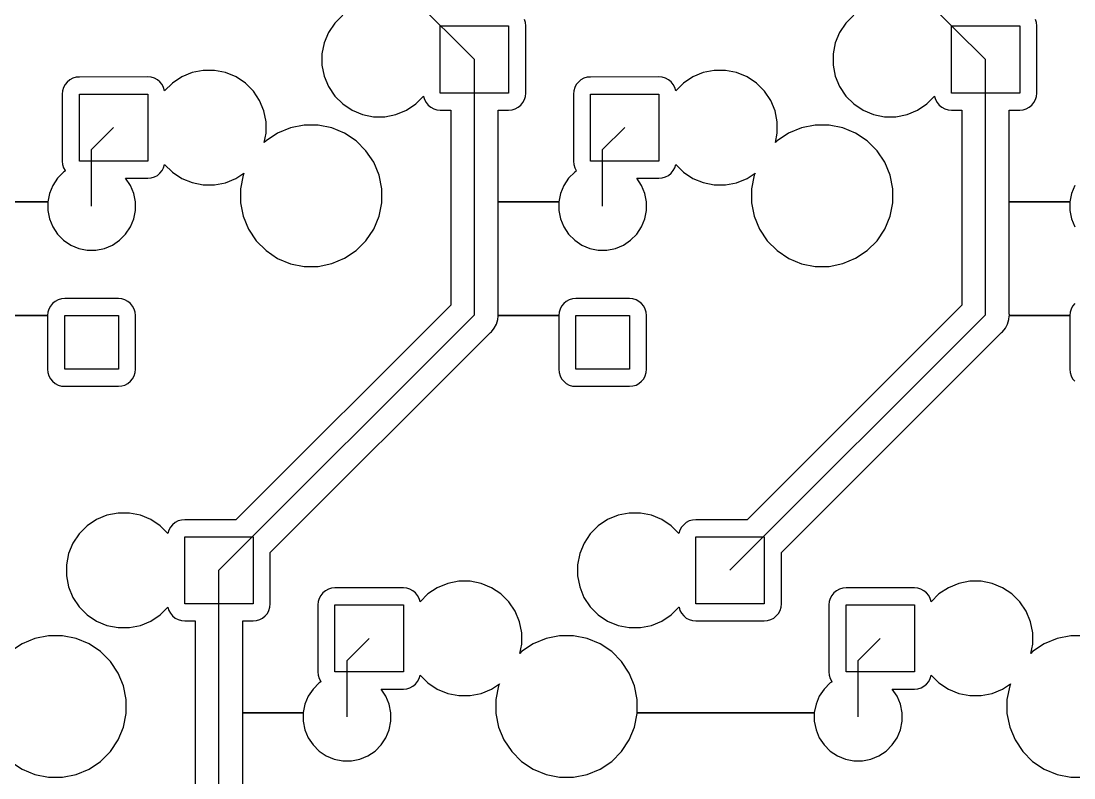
# Model space of a CAD drawing. Extents: x -29462 to 42578, y -23213 to 32194.
# Drawn here: x 14922 to 19283, y -19381 to -16245 of the extents above; entities that cross this region are included whole.
import ezdxf

# ---------------------------------------------------------------- set-up
doc = ezdxf.new("R2010")
doc.units = 0

msp = doc.modelspace()

# ---------------------------------------------------------------- linework, layer by layer
at = {"layer": 'Layer 1'}
for p, q in [((16800.1, -16404), (16270.9, -15874.8)), ((18387.6, -15874.8), (18916.766, -16403.966)), ((16254.6534, -16219.74487), (16221.6052, -16252.79307)), ((18371.2534, -16219.74487), (18338.2052, -16252.79307)), ((16221.6052, -16252.79307), (16195.6408, -16291.65507)), ((16658.6, -16542.9), (16658.6, -16265.1)), ((16658.6, -16265.1), (16941.9, -16265.1)), ((16941.9, -16265.1), (16941.9, -16542.9)), ((17011.44533, -16251.2711), (17007.40956, -16237.9784)), ((17012.8, -16265.1), (17011.44533, -16251.2711)), ((17012.79424, -16542.90576), (17012.8, -16265.1)), ((18338.2052, -16252.79307), (18312.2408, -16291.65507)), ((18775.3, -16542.9), (18775.3, -16265.1)), ((18775.3, -16265.1), (19058.6, -16265.1)), ((19058.6, -16265.1), (19058.6, -16542.9)), ((19128.14533, -16251.2711), (19124.10956, -16237.9784)), ((19129.5, -16265.1), (19128.14533, -16251.2711)), ((19129.49424, -16542.90576), (19129.5, -16265.1)), ((16195.6408, -16291.65507), (16177.7761, -16334.83507)), ((18312.2408, -16291.65507), (18294.3761, -16334.83507)), ((16177.7761, -16334.83507), (16168.66033, -16380.66797)), ((18294.3761, -16334.83507), (18285.26033, -16380.66797)), ((16168.66033, -16380.66797), (16168.6, -16427.4)), ((18285.26033, -16380.66797), (18285.3, -16427.4)), ((16168.6, -16427.4), (16177.71577, -16473.2329)), ((16800.1, -17462.3), (16800.1, -16404)), ((18285.3, -16427.4), (18294.41577, -16473.2329)), ((18916.8, -17462.3), (18916.8, -16404)), ((15137.0784, -16481.89044), (15124.8017, -16488.43799)), ((15150.3711, -16477.85467), (15137.0784, -16481.89044)), ((15164.2, -16476.5), (15150.3711, -16477.85467)), ((15447.481606, -16476.431975), (15164.2, -16476.5)), ((15461.310506, -16477.786645), (15447.481606, -16476.431975)), ((15474.631406, -16481.822415), (15461.310506, -16477.786645)), ((15486.879806, -16488.369965), (15474.631406, -16481.822415)), ((15587.9154, -16476.00867), (15549.0534, -16501.94487)), ((15631.0671, -16458.11577), (15587.9154, -16476.00867)), ((15676.9, -16449), (15631.0671, -16458.11577)), ((15723.63213, -16449.03203), (15676.9, -16449)), ((15769.46503, -16458.1478), (15723.63213, -16449.03203)), ((15812.64503, -16476.0407), (15769.46503, -16458.1478)), ((15851.47873, -16501.9769), (15812.64503, -16476.0407)), ((16177.71577, -16473.2329), (16195.58047, -16516.4129)), ((17253.6784, -16481.89044), (17241.4017, -16488.43799)), ((17266.9711, -16477.85467), (17253.6784, -16481.89044)), ((17280.8, -16476.5), (17266.9711, -16477.85467)), ((17564.181606, -16476.431975), (17280.8, -16476.5)), ((17578.010506, -16477.786645), (17564.181606, -16476.431975)), ((17591.331406, -16481.822415), (17578.010506, -16477.786645)), ((17603.579806, -16488.369965), (17591.331406, -16481.822415)), ((17704.6154, -16476.00867), (17665.7534, -16501.94487)), ((17747.7671, -16458.11577), (17704.6154, -16476.00867)), ((17793.6, -16449), (17747.7671, -16458.11577)), ((17840.33213, -16449.03203), (17793.6, -16449)), ((17886.16503, -16458.1478), (17840.33213, -16449.03203)), ((17929.34503, -16476.0407), (17886.16503, -16458.1478)), ((17968.17873, -16501.9769), (17929.34503, -16476.0407)), ((18294.41577, -16473.2329), (18312.28047, -16516.4129)), ((15098.6962, -16520.27264), (15094.66043, -16533.56534)), ((15105.24375, -16508.02424), (15098.6962, -16520.27264)), ((15114.0773, -16497.27154), (15105.24375, -16508.02424)), ((15124.8017, -16488.43799), (15114.0773, -16497.27154)), ((15497.632506, -16497.203515), (15486.879806, -16488.369965)), ((15506.437836, -16507.956215), (15497.632506, -16497.203515)), ((15512.985386, -16520.204615), (15506.437836, -16507.956215)), ((15517.021156, -16533.497315), (15512.985386, -16520.204615)), ((15549.0534, -16501.94487), (15517.0776, -16533.94887)), ((15884.52693, -16535.0251), (15851.47873, -16501.9769)), ((16195.58047, -16516.4129), (16221.54487, -16555.2749)), ((17215.2962, -16520.27264), (17211.26043, -16533.56534)), ((17221.84375, -16508.02424), (17215.2962, -16520.27264)), ((17230.6773, -16497.27154), (17221.84375, -16508.02424)), ((17241.4017, -16488.43799), (17230.6773, -16497.27154)), ((17614.332506, -16497.203515), (17603.579806, -16488.369965)), ((17623.137836, -16507.956215), (17614.332506, -16497.203515)), ((17629.685386, -16520.204615), (17623.137836, -16507.956215)), ((17633.721156, -16533.497315), (17629.685386, -16520.204615)), ((17665.7534, -16501.94487), (17633.7776, -16533.94887)), ((18001.22693, -16535.0251), (17968.17873, -16501.9769)), ((18312.28047, -16516.4129), (18338.24487, -16555.2749)), ((15093.30576, -16547.39424), (15093.3, -16825.1)), ((15094.66043, -16533.56534), (15093.30576, -16547.39424)), ((15164.2, -16825.1), (15164.2, -16547.3)), ((15164.2, -16547.3), (15447.5, -16547.3)), ((15447.5, -16547.3), (15447.5, -16825.1)), ((15517.0776, -16533.94887), (15517.021156, -16533.497315)), ((15910.49133, -16573.8871), (15884.52693, -16535.0251)), ((16221.54487, -16555.2749), (16254.59307, -16588.2949)), ((16557.0466, -16588.22693), (16589.0224, -16556.25113)), ((16589.0224, -16556.25113), (16589.078844, -16556.702685)), ((16589.078844, -16556.702685), (16593.114614, -16569.995385)), ((16593.114614, -16569.995385), (16599.662164, -16582.243785)), ((16941.9, -16542.9), (16658.6, -16542.9)), ((17000.85625, -16582.27576), (17007.4038, -16570.02736)), ((17007.4038, -16570.02736), (17011.43957, -16556.73466)), ((17011.43957, -16556.73466), (17012.79424, -16542.90576)), ((17209.90576, -16547.39424), (17209.9, -16825.1)), ((17211.26043, -16533.56534), (17209.90576, -16547.39424)), ((17280.8, -16825.1), (17280.8, -16547.3)), ((17280.8, -16547.3), (17564.1, -16547.3)), ((17564.1, -16547.3), (17564.1, -16825.1)), ((17633.7776, -16533.94887), (17633.721156, -16533.497315)), ((18027.19133, -16573.8871), (18001.22693, -16535.0251)), ((18338.24487, -16555.2749), (18371.29307, -16588.2949)), ((18673.7466, -16588.22693), (18705.7224, -16556.25113)), ((18705.7224, -16556.25113), (18705.778844, -16556.702685)), ((18705.778844, -16556.702685), (18709.814614, -16569.995385)), ((18709.814614, -16569.995385), (18716.362164, -16582.243785)), ((19058.6, -16542.9), (18775.3, -16542.9)), ((19117.55625, -16582.27576), (19124.1038, -16570.02736)), ((19124.1038, -16570.02736), (19128.13957, -16556.73466)), ((19128.13957, -16556.73466), (19129.49424, -16542.90576)), ((15928.38423, -16617.0671), (15910.49133, -16573.8871)), ((16254.59307, -16588.2949), (16293.45507, -16614.2593)), ((16518.2129, -16614.19133), (16557.0466, -16588.22693)), ((16599.662164, -16582.243785), (16608.467494, -16592.996485)), ((16608.467494, -16592.996485), (16619.220194, -16601.801815)), ((16619.220194, -16601.801815), (16631.468594, -16608.377585)), ((16631.468594, -16608.377585), (16644.789494, -16612.413355)), ((16644.789494, -16612.413355), (16658.618394, -16613.768025)), ((16658.618394, -16613.768025), (16701.9, -16613.8)), ((16701.9, -16613.8), (16701.9, -17421.6)), ((16898.6, -16993.9), (16898.6, -16613.8)), ((16898.6, -16613.8), (16941.9, -16613.8)), ((16941.9, -16613.8), (16955.7289, -16612.44533)), ((16955.7289, -16612.44533), (16969.0216, -16608.40956)), ((16969.0216, -16608.40956), (16981.2983, -16601.83379)), ((16981.2983, -16601.83379), (16992.0227, -16593.02846)), ((16992.0227, -16593.02846), (17000.85625, -16582.27576)), ((18045.08423, -16617.0671), (18027.19133, -16573.8871)), ((18371.29307, -16588.2949), (18410.15507, -16614.2593)), ((18634.9129, -16614.19133), (18673.7466, -16588.22693)), ((18716.362164, -16582.243785), (18725.167494, -16592.996485)), ((18725.167494, -16592.996485), (18735.920194, -16601.801815)), ((18735.920194, -16601.801815), (18748.168594, -16608.377585)), ((18748.168594, -16608.377585), (18761.489494, -16612.413355)), ((18761.489494, -16612.413355), (18775.318394, -16613.768025)), ((18775.318394, -16613.768025), (18818.6, -16613.8)), ((18818.6, -16613.8), (18818.6, -17421.6)), ((19015.3, -16993.9), (19015.3, -16613.8)), ((19015.3, -16613.8), (19058.6, -16613.8)), ((19058.6, -16613.8), (19072.4289, -16612.44533)), ((19072.4289, -16612.44533), (19085.7216, -16608.40956)), ((19085.7216, -16608.40956), (19097.9983, -16601.83379)), ((19097.9983, -16601.83379), (19108.7227, -16593.02846)), ((19108.7227, -16593.02846), (19117.55625, -16582.27576)), ((15937.5, -16662.9), (15928.38423, -16617.0671)), ((16293.45507, -16614.2593), (16336.60677, -16632.1522)), ((16336.60677, -16632.1522), (16382.43967, -16641.26797)), ((16382.43967, -16641.26797), (16429.2, -16641.2)), ((16429.2, -16641.2), (16475.0329, -16632.08423)), ((16475.0329, -16632.08423), (16518.2129, -16614.19133)), ((18054.2, -16662.9), (18045.08423, -16617.0671)), ((18410.15507, -16614.2593), (18453.30677, -16632.1522)), ((18453.30677, -16632.1522), (18499.13967, -16641.26797)), ((18499.13967, -16641.26797), (18545.9, -16641.2)), ((18545.9, -16641.2), (18591.7329, -16632.08423)), ((18591.7329, -16632.08423), (18634.9129, -16614.19133)), ((15214.3, -16777.4), (15305.7399, -16686.2423)), ((15937.54592, -16709.62314), (15937.5, -16662.9)), ((16038.2427, -16686.9607), (15984.9592, -16709.0305)), ((16094.8, -16675.7), (16038.2427, -16686.9607)), ((16152.4659, -16675.6377), (16094.8, -16675.7)), ((16209.0232, -16686.8984), (16152.4659, -16675.6377)), ((16262.3067, -16708.9682), (16209.0232, -16686.8984)), ((17331, -16777.4), (17422.4399, -16686.2423)), ((18054.14592, -16709.62314), (18054.2, -16662.9)), ((18154.8427, -16686.9607), (18101.5592, -16709.0305)), ((18211.4, -16675.7), (18154.8427, -16686.9607)), ((18269.0659, -16675.6377), (18211.4, -16675.7)), ((18325.6232, -16686.8984), (18269.0659, -16675.6377)), ((18378.9067, -16708.9682), (18325.6232, -16686.8984)), ((15929.86948, -16748.23114), (15937.54592, -16709.62314)), ((15937.0097, -16741.0627), (15929.86948, -16748.23114)), ((15984.9592, -16709.0305), (15937.0097, -16741.0627)), ((16310.2562, -16741.0004), (16262.3067, -16708.9682)), ((16351.0373, -16781.7815), (16310.2562, -16741.0004)), ((18046.46948, -16748.23114), (18054.14592, -16709.62314)), ((18053.6097, -16741.0627), (18046.46948, -16748.23114)), ((18101.5592, -16709.0305), (18053.6097, -16741.0627)), ((18426.8562, -16741.0004), (18378.9067, -16708.9682)), ((18467.6373, -16781.7815), (18426.8562, -16741.0004)), ((15214.3, -17011.6), (15214.3, -16777.4)), ((16383.0695, -16829.7592), (16351.0373, -16781.7815)), ((17331, -17011.6), (17331, -16777.4)), ((18499.6695, -16829.7592), (18467.6373, -16781.7815)), ((15093.3, -16825.1), (15094.65467, -16838.9289)), ((15447.5, -16825.1), (15164.2, -16825.1)), ((16405.1393, -16883.0145), (16383.0695, -16829.7592)), ((17209.9, -16825.1), (17211.25467, -16838.9289)), ((17564.1, -16825.1), (17280.8, -16825.1)), ((18521.7393, -16883.0145), (18499.6695, -16829.7592)), ((15098.718665, -16870.65066), (15073.431565, -16895.96596)), ((15094.65467, -16838.9289), (15098.69044, -16852.2216)), ((15098.69044, -16852.2216), (15105.23799, -16864.47)), ((15106.197545, -16865.65533), (15098.718665, -16870.65066)), ((15105.23799, -16864.47), (15106.197545, -16865.65533)), ((15486.8982, -16884.03379), (15497.6509, -16875.22846)), ((15497.6509, -16875.22846), (15506.45623, -16864.47576)), ((15506.45623, -16864.47576), (15513.00378, -16852.22736)), ((15513.00378, -16852.22736), (15517.03955, -16838.93466)), ((15517.03955, -16838.93466), (15517.095994, -16838.483105)), ((15517.095994, -16838.483105), (15549.071794, -16870.458905)), ((15549.071794, -16870.458905), (15587.933794, -16896.423305)), ((15812.6129, -16896.49133), (15845.6329, -16874.42153)), ((15845.6329, -16874.42153), (15842.04868, -16883.08575)), ((17215.318665, -16870.65066), (17190.031565, -16895.96596)), ((17211.25467, -16838.9289), (17215.29044, -16852.2216)), ((17215.29044, -16852.2216), (17221.83799, -16864.47)), ((17222.797545, -16865.65533), (17215.318665, -16870.65066)), ((17221.83799, -16864.47), (17222.797545, -16865.65533)), ((17603.4982, -16884.03379), (17614.2509, -16875.22846)), ((17614.2509, -16875.22846), (17623.05623, -16864.47576)), ((17623.05623, -16864.47576), (17629.60378, -16852.22736)), ((17629.60378, -16852.22736), (17633.63955, -16838.93466)), ((17633.63955, -16838.93466), (17633.695994, -16838.483105)), ((17633.695994, -16838.483105), (17665.671794, -16870.458905)), ((17665.671794, -16870.458905), (17704.533794, -16896.423305)), ((17929.3129, -16896.49133), (17962.3329, -16874.42153)), ((17962.3329, -16874.42153), (17958.74868, -16883.08575)), ((15073.431565, -16895.96596), (15053.534865, -16925.71216)), ((15355.57292, -16896.0254), (15447.5, -16896)), ((15375.44132, -16925.7434), (15355.57292, -16896.0254)), ((15447.5, -16896), (15461.3289, -16894.64533)), ((15461.3289, -16894.64533), (15474.6498, -16890.60956)), ((15474.6498, -16890.60956), (15486.8982, -16884.03379)), ((15587.933794, -16896.423305), (15631.085494, -16914.316205)), ((15631.085494, -16914.316205), (15676.918394, -16923.431975)), ((15723.6, -16923.5), (15769.4329, -16914.38423)), ((15769.4329, -16914.38423), (15812.6129, -16896.49133)), ((15842.04868, -16883.08575), (15830.78798, -16939.67125)), ((16416.4, -16939.6), (16405.1393, -16883.0145)), ((17190.031565, -16895.96596), (17170.134865, -16925.71216)), ((17472.27292, -16896.0254), (17564.1, -16896)), ((17492.14132, -16925.7434), (17472.27292, -16896.0254)), ((17564.1, -16896), (17577.9289, -16894.64533)), ((17577.9289, -16894.64533), (17591.2498, -16890.60956)), ((17591.2498, -16890.60956), (17603.4982, -16884.03379)), ((17704.533794, -16896.423305), (17747.685494, -16914.316205)), ((17747.685494, -16914.316205), (17793.518394, -16923.431975)), ((17840.3, -16923.5), (17886.1329, -16914.38423)), ((17886.1329, -16914.38423), (17929.3129, -16896.49133)), ((17958.74868, -16883.08575), (17947.48798, -16939.67125)), ((18533, -16939.6), (18521.7393, -16883.0145)), ((15039.847065, -16958.76036), (15032.847955, -16993.86876)), ((15053.534865, -16925.71216), (15039.847065, -16958.76036)), ((15389.12912, -16958.7916), (15375.44132, -16925.7434)), ((15396.1, -16993.9), (15389.12912, -16958.7916)), ((15676.918394, -16923.431975), (15723.6, -16923.5)), ((15830.78798, -16939.67125), (15830.8, -16997.3)), ((16416.3341, -16997.266), (16416.4, -16939.6)), ((17156.447065, -16958.76036), (17149.447955, -16993.86876)), ((17170.134865, -16925.71216), (17156.447065, -16958.76036)), ((17505.82912, -16958.7916), (17492.14132, -16925.7434)), ((17512.8, -16993.9), (17505.82912, -16958.7916)), ((17793.518394, -16923.431975), (17840.3, -16923.5)), ((17947.48798, -16939.67125), (17947.5, -16997.3)), ((18533.0341, -16997.266), (18533, -16939.6)), ((19273.147065, -16958.76036), (19266.147955, -16993.86876)), ((19286.834865, -16925.71216), (19273.147065, -16958.76036)), ((15032.847955, -16993.86876), (14781.9, -16993.9)), ((14781.9, -16993.9), (15032.8, -16993.9)), ((15032.8, -16993.9), (15032.8, -17029.7)), ((15396.17348, -17029.72662), (15396.1, -16993.9)), ((15830.8, -16997.3), (15842.0607, -17053.8573)), ((16405.0734, -17053.8233), (16416.3341, -16997.266)), ((17149.447955, -16993.86876), (16898.6, -16993.9)), ((16898.602445, -17457.48), (16898.6, -16993.9)), ((16898.6, -16993.9), (17149.5, -16993.9)), ((17149.5, -16993.9), (17149.5, -17029.7)), ((17512.77348, -17029.72662), (17512.8, -16993.9)), ((17947.5, -16997.3), (17958.7607, -17053.8573)), ((18521.7734, -17053.8233), (18533.0341, -16997.266)), ((19266.147955, -16993.86876), (19015.3, -16993.9)), ((19015.302445, -17457.48), (19015.3, -16993.9)), ((19015.3, -16993.9), (19266.1, -16993.9)), ((19266.1, -16993.9), (19266.1, -17029.7)), ((15032.8, -17029.7), (15039.79911, -17064.8084)), ((15389.2026, -17064.83502), (15396.17348, -17029.72662)), ((17149.5, -17029.7), (17156.49911, -17064.8084)), ((17505.8026, -17064.83502), (17512.77348, -17029.72662)), ((19266.1, -17029.7), (19273.09911, -17064.8084)), ((15039.79911, -17064.8084), (15053.48691, -17097.8566)), ((15375.5148, -17097.88322), (15389.2026, -17064.83502)), ((15842.0607, -17053.8573), (15864.1305, -17107.1408)), ((16383.0036, -17107.1068), (16405.0734, -17053.8233)), ((17156.49911, -17064.8084), (17170.18691, -17097.8566)), ((17492.1148, -17097.88322), (17505.8026, -17064.83502)), ((17958.7607, -17053.8573), (17980.8305, -17107.1408)), ((18499.7036, -17107.1068), (18521.7734, -17053.8233)), ((19273.09911, -17064.8084), (19286.78691, -17097.8566)), ((15053.48691, -17097.8566), (15073.38361, -17127.6028)), ((15073.38361, -17127.6028), (15098.67071, -17152.9181)), ((15330.331, -17152.94472), (15355.6181, -17127.62942)), ((15355.6181, -17127.62942), (15375.5148, -17097.88322)), ((15864.1305, -17107.1408), (15896.1627, -17155.1185)), ((16350.9714, -17155.0845), (16383.0036, -17107.1068)), ((17170.18691, -17097.8566), (17190.08361, -17127.6028)), ((17190.08361, -17127.6028), (17215.37071, -17152.9181)), ((17446.931, -17152.94472), (17472.2181, -17127.62942)), ((17472.2181, -17127.62942), (17492.1148, -17097.88322)), ((17980.8305, -17107.1408), (18012.8627, -17155.1185)), ((18467.6714, -17155.0845), (18499.7036, -17107.1068)), ((15098.67071, -17152.9181), (15128.41691, -17172.7865)), ((15128.41691, -17172.7865), (15161.49331, -17186.5025)), ((15267.5084, -17186.52912), (15300.5848, -17172.81312)), ((15300.5848, -17172.81312), (15330.331, -17152.94472)), ((15896.1627, -17155.1185), (15936.9438, -17195.8714)), ((16310.1903, -17195.8374), (16350.9714, -17155.0845)), ((17215.37071, -17152.9181), (17245.11691, -17172.7865)), ((17245.11691, -17172.7865), (17278.19331, -17186.5025)), ((17384.1084, -17186.52912), (17417.1848, -17172.81312)), ((17417.1848, -17172.81312), (17446.931, -17152.94472)), ((18012.8627, -17155.1185), (18053.6438, -17195.8714)), ((18426.8903, -17195.8374), (18467.6714, -17155.0845)), ((15161.49331, -17186.5025), (15196.57351, -17193.47338)), ((15196.57351, -17193.47338), (15232.4, -17193.5)), ((15232.4, -17193.5), (15267.5084, -17186.52912)), ((15936.9438, -17195.8714), (15984.8933, -17227.9318)), ((16262.2408, -17227.8978), (16310.1903, -17195.8374)), ((17278.19331, -17186.5025), (17313.27351, -17193.47338)), ((17313.27351, -17193.47338), (17349, -17193.5)), ((17349, -17193.5), (17384.1084, -17186.52912)), ((18053.6438, -17195.8714), (18101.5933, -17227.9318)), ((18378.9408, -17227.8978), (18426.8903, -17195.8374)), ((15984.8933, -17227.9318), (16038.1768, -17250.0016)), ((16038.1768, -17250.0016), (16094.7341, -17261.234)), ((16094.7341, -17261.234), (16152.4, -17261.2)), ((16152.4, -17261.2), (16208.9573, -17249.9676)), ((16208.9573, -17249.9676), (16262.2408, -17227.8978)), ((18101.5933, -17227.9318), (18154.8768, -17250.0016)), ((18154.8768, -17250.0016), (18211.4341, -17261.234)), ((18211.4341, -17261.234), (18269.1, -17261.2)), ((18269.1, -17261.2), (18325.6573, -17249.9676)), ((18325.6573, -17249.9676), (18378.9408, -17227.8978)), ((15089.5711, -17395.55467), (15076.2784, -17399.59044)), ((15103.4, -17394.2), (15089.5711, -17395.55467)), ((15325.57756, -17394.20576), (15103.4, -17394.2)), ((15339.43466, -17395.56043), (15325.57756, -17394.20576)), ((15352.72736, -17399.5962), (15339.43466, -17395.56043)), ((17206.1711, -17395.55467), (17192.8784, -17399.59044)), ((17220, -17394.2), (17206.1711, -17395.55467)), ((17442.27756, -17394.20576), (17220, -17394.2)), ((17456.13466, -17395.56043), (17442.27756, -17394.20576)), ((17469.42736, -17399.5962), (17456.13466, -17395.56043)), ((15037.92442, -17437.97264), (15033.88865, -17451.26534)), ((15044.47197, -17425.69594), (15037.92442, -17437.97264)), ((15053.2773, -17414.97154), (15044.47197, -17425.69594)), ((15064.03, -17406.13799), (15053.2773, -17414.97154)), ((15076.2784, -17399.59044), (15064.03, -17406.13799)), ((15364.97576, -17406.14375), (15352.72736, -17399.5962)), ((15375.72846, -17414.9773), (15364.97576, -17406.14375)), ((15384.53379, -17425.7017), (15375.72846, -17414.9773)), ((15391.08134, -17437.9784), (15384.53379, -17425.7017)), ((15395.11711, -17451.2711), (15391.08134, -17437.9784)), ((16701.9, -17421.6), (15812.618, -18310.882)), ((17154.52442, -17437.97264), (17150.48865, -17451.26534)), ((17161.07197, -17425.69594), (17154.52442, -17437.97264)), ((17169.8773, -17414.97154), (17161.07197, -17425.69594)), ((17180.63, -17406.13799), (17169.8773, -17414.97154)), ((17192.8784, -17399.59044), (17180.63, -17406.13799)), ((17481.67576, -17406.14375), (17469.42736, -17399.5962)), ((17492.42846, -17414.9773), (17481.67576, -17406.14375)), ((17501.23379, -17425.7017), (17492.42846, -17414.9773)), ((17507.78134, -17437.9784), (17501.23379, -17425.7017)), ((17511.81711, -17451.2711), (17507.78134, -17437.9784)), ((18818.6, -17421.6), (17929.318, -18310.882)), ((19271.22442, -17437.97264), (19267.18865, -17451.26534)), ((19277.77197, -17425.69594), (19271.22442, -17437.97264)), ((19286.5773, -17414.97154), (19277.77197, -17425.69594)), ((14782.097555, -17465.13978), (15032.5, -17465.1)), ((15032.50576, -17465.09424), (14782.1, -17465.1)), ((15032.5, -17465.1), (15032.5, -17687.4)), ((15033.88865, -17451.26534), (15032.50576, -17465.09424)), ((15103.4, -17687.4), (15103.4, -17465.1)), ((15103.4, -17465.1), (15325.6, -17465.1)), ((15325.6, -17465.1), (15325.6, -17687.4)), ((15396.5, -17465.1), (15395.11711, -17451.2711)), ((15396.52244, -17687.30576), (15396.5, -17465.1)), ((15741.8, -18520.7), (16800.13, -17462.37)), ((16891.56222, -17500.17528), (16897.17844, -17481.66148)), ((16897.17844, -17481.66148), (16898.61777, -17467.21168)), ((16898.6, -17467.2), (16898.797555, -17465.13978)), ((16898.61777, -17467.21168), (16898.6, -17467.2)), ((16899.082222, -17462.306), (16898.602445, -17457.48)), ((16898.797555, -17465.13978), (17149.1, -17465.1)), ((16898.8, -17465.1), (16899.082222, -17462.306)), ((17149.10576, -17465.09424), (16898.8, -17465.1)), ((17149.1, -17465.1), (17149.1, -17687.4)), ((17150.48865, -17451.26534), (17149.10576, -17465.09424)), ((17220, -17687.4), (17220, -17465.1)), ((17220, -17465.1), (17442.3, -17465.1)), ((17442.3, -17465.1), (17442.3, -17687.4)), ((17513.2, -17465.1), (17511.81711, -17451.2711)), ((17513.22244, -17687.30576), (17513.2, -17465.1)), ((17858.4, -18520.7), (18916.73, -17462.37)), ((19008.26224, -17500.17528), (19013.87846, -17481.66148)), ((19013.87846, -17481.66148), (19015.31779, -17467.21168)), ((19015.3, -17467.2), (19015.497555, -17465.13978)), ((19015.31779, -17467.21168), (19015.3, -17467.2)), ((19015.782222, -17462.306), (19015.302445, -17457.48)), ((19015.497555, -17465.13978), (19265.8, -17465.1)), ((19015.5, -17465.1), (19015.782222, -17462.306)), ((19265.80576, -17465.09424), (19015.5, -17465.1)), ((19265.8, -17465.1), (19265.8, -17687.4)), ((19267.18865, -17451.26534), (19265.80576, -17465.09424)), ((16870.14155, -17532.23578), (16882.44645, -17517.27798)), ((16882.44645, -17517.27798), (16891.56222, -17500.17528)), ((18986.84155, -17532.23578), (18999.11825, -17517.27798)), ((18999.11825, -17517.27798), (19008.26224, -17500.17528)), ((15954.5, -18447.2), (16866.388, -17535.312)), ((16866.388, -17535.312), (16870.14155, -17532.23578)), ((18071.2, -18447.2), (18983.088, -17535.312)), ((18983.088, -17535.312), (18986.84155, -17532.23578)), ((15032.5, -17687.4), (15033.88289, -17701.2289)), ((15033.88289, -17701.2289), (15037.91866, -17714.5216)), ((15325.6, -17687.4), (15103.4, -17687.4)), ((15391.10378, -17714.42736), (15395.13955, -17701.13466)), ((15395.13955, -17701.13466), (15396.52244, -17687.30576)), ((17149.1, -17687.4), (17150.48289, -17701.2289)), ((17150.48289, -17701.2289), (17154.51866, -17714.5216)), ((17442.3, -17687.4), (17220, -17687.4)), ((17507.80378, -17714.42736), (17511.83955, -17701.13466)), ((17511.83955, -17701.13466), (17513.22244, -17687.30576)), ((19265.8, -17687.4), (19267.18289, -17701.2289)), ((19267.18289, -17701.2289), (19271.21866, -17714.5216)), ((15037.91866, -17714.5216), (15044.46621, -17726.7983)), ((15044.46621, -17726.7983), (15053.27154, -17737.5227)), ((15053.27154, -17737.5227), (15064.02424, -17746.35625)), ((15064.02424, -17746.35625), (15076.27264, -17752.9038)), ((15352.7498, -17752.80956), (15364.9982, -17746.26201)), ((15364.9982, -17746.26201), (15375.7509, -17737.42846)), ((15375.7509, -17737.42846), (15384.55623, -17726.70406)), ((15384.55623, -17726.70406), (15391.10378, -17714.42736)), ((17154.51866, -17714.5216), (17161.06621, -17726.7983)), ((17161.06621, -17726.7983), (17169.87154, -17737.5227)), ((17169.87154, -17737.5227), (17180.62424, -17746.35625)), ((17180.62424, -17746.35625), (17192.87264, -17752.9038)), ((17469.4498, -17752.80956), (17481.6982, -17746.26201)), ((17481.6982, -17746.26201), (17492.4509, -17737.42846)), ((17492.4509, -17737.42846), (17501.25623, -17726.70406)), ((17501.25623, -17726.70406), (17507.80378, -17714.42736)), ((19271.21866, -17714.5216), (19277.76621, -17726.7983)), ((19277.76621, -17726.7983), (19286.57154, -17737.5227)), ((15076.27264, -17752.9038), (15089.56534, -17756.93957)), ((15089.56534, -17756.93957), (15103.39424, -17758.29424)), ((15103.39424, -17758.29424), (15325.6, -17758.2)), ((15325.6, -17758.2), (15339.4571, -17756.84533)), ((15339.4571, -17756.84533), (15352.7498, -17752.80956)), ((17192.87264, -17752.9038), (17206.16534, -17756.93957)), ((17206.16534, -17756.93957), (17219.99424, -17758.29424)), ((17219.99424, -17758.29424), (17442.3, -17758.2)), ((17442.3, -17758.2), (17456.1571, -17756.84533)), ((17456.1571, -17756.84533), (17469.4498, -17752.80956)), ((15235.1154, -18310.50867), (15196.2534, -18336.44487)), ((15278.2671, -18292.61577), (15235.1154, -18310.50867)), ((15324.1, -18283.5), (15278.2671, -18292.61577)), ((15370.881606, -18283.468025), (15324.1, -18283.5)), ((15416.714506, -18292.583795), (15370.881606, -18283.468025)), ((15459.894506, -18310.476695), (15416.714506, -18292.583795)), ((15498.728206, -18336.412895), (15459.894506, -18310.476695)), ((15586.4711, -18312.25467), (15573.1502, -18316.29044)), ((15600.3, -18310.9), (15586.4711, -18312.25467)), ((15812.618, -18310.882), (15600.3, -18310.9)), ((17351.8154, -18310.50867), (17312.9534, -18336.44487)), ((17394.9671, -18292.61577), (17351.8154, -18310.50867)), ((17440.8, -18283.5), (17394.9671, -18292.61577)), ((17487.481606, -18283.468025), (17440.8, -18283.5)), ((17533.314506, -18292.583795), (17487.481606, -18283.468025)), ((17576.494506, -18310.476695), (17533.314506, -18292.583795)), ((17615.328206, -18336.412895), (17576.494506, -18310.476695)), ((17703.0711, -18312.25467), (17689.7502, -18316.29044)), ((17716.9, -18310.9), (17703.0711, -18312.25467)), ((17929.318, -18310.882), (17716.9, -18310.9)), ((15196.2534, -18336.44487), (15163.2052, -18369.49307)), ((15530.704006, -18368.416895), (15498.728206, -18336.412895)), ((15534.79622, -18354.67264), (15530.76045, -18367.96534)), ((15541.34377, -18342.42424), (15534.79622, -18354.67264)), ((15550.1491, -18331.67154), (15541.34377, -18342.42424)), ((15560.9018, -18322.83799), (15550.1491, -18331.67154)), ((15573.1502, -18316.29044), (15560.9018, -18322.83799)), ((17312.9534, -18336.44487), (17279.9052, -18369.49307)), ((17647.304006, -18368.416895), (17615.328206, -18336.412895)), ((17651.39622, -18354.67264), (17647.36045, -18367.96534)), ((17657.94377, -18342.42424), (17651.39622, -18354.67264)), ((17666.7491, -18331.67154), (17657.94377, -18342.42424)), ((17677.5018, -18322.83799), (17666.7491, -18331.67154)), ((17689.7502, -18316.29044), (17677.5018, -18322.83799)), ((15163.2052, -18369.49307), (15137.2408, -18408.35507)), ((15530.76045, -18367.96534), (15530.704006, -18368.416895)), ((15600.3, -18659.6), (15600.3, -18381.8)), ((15600.3, -18381.8), (15883.6, -18381.8)), ((15883.6, -18381.8), (15883.6, -18659.6)), ((17279.9052, -18369.49307), (17253.9408, -18408.35507)), ((17647.36045, -18367.96534), (17647.304006, -18368.416895)), ((17716.9, -18659.6), (17716.9, -18381.8)), ((17716.9, -18381.8), (18000.3, -18381.8)), ((18000.3, -18381.8), (18000.3, -18659.6)), ((15137.2408, -18408.35507), (15119.3761, -18451.53507)), ((17253.9408, -18408.35507), (17236.0761, -18451.53507)), ((15119.3761, -18451.53507), (15110.26033, -18497.36797)), ((15954.49424, -18659.60576), (15954.5, -18447.2)), ((17236.0761, -18451.53507), (17226.96033, -18497.36797)), ((18071.19424, -18659.60576), (18071.2, -18447.2)), ((15110.26033, -18497.36797), (15110.3, -18544)), ((15741.8, -19843.4), (15741.8, -18520.7)), ((17226.96033, -18497.36797), (17226.9, -18544)), ((15110.3, -18544), (15119.41577, -18589.8329)), ((16689.3671, -18574.81577), (16646.2154, -18592.70867)), ((16735.2, -18565.7), (16689.3671, -18574.81577)), ((16781.93213, -18565.73203), (16735.2, -18565.7)), ((16827.76503, -18574.8478), (16781.93213, -18565.73203)), ((16870.94503, -18592.7407), (16827.76503, -18574.8478)), ((17226.9, -18544), (17236.01577, -18589.8329)), ((18806.0671, -18574.81577), (18762.9154, -18592.70867)), ((18851.9, -18565.7), (18806.0671, -18574.81577)), ((18898.63213, -18565.73203), (18851.9, -18565.7)), ((18944.46503, -18574.8478), (18898.63213, -18565.73203)), ((18987.64503, -18592.7407), (18944.46503, -18574.8478)), ((15119.41577, -18589.8329), (15137.28047, -18633.0129)), ((16172.3773, -18613.87154), (16163.54375, -18624.62424)), ((16183.1017, -18605.03799), (16172.3773, -18613.87154)), ((16195.3784, -18598.49044), (16183.1017, -18605.03799)), ((16208.6711, -18594.45467), (16195.3784, -18598.49044)), ((16222.5, -18593.1), (16208.6711, -18594.45467)), ((16505.781606, -18593.131975), (16222.5, -18593.1)), ((16519.610506, -18594.486645), (16505.781606, -18593.131975)), ((16532.931406, -18598.522415), (16519.610506, -18594.486645)), ((16545.179806, -18605.069965), (16532.931406, -18598.522415)), ((16555.932506, -18613.903515), (16545.179806, -18605.069965)), ((16564.737836, -18624.656215), (16555.932506, -18613.903515)), ((16607.3534, -18618.64487), (16575.3776, -18650.64887)), ((16646.2154, -18592.70867), (16607.3534, -18618.64487)), ((16909.77873, -18618.6769), (16870.94503, -18592.7407)), ((16942.82693, -18651.7251), (16909.77873, -18618.6769)), ((17236.01577, -18589.8329), (17253.88047, -18633.0129)), ((18289.0773, -18613.87154), (18280.24375, -18624.62424)), ((18299.8017, -18605.03799), (18289.0773, -18613.87154)), ((18312.0784, -18598.49044), (18299.8017, -18605.03799)), ((18325.3711, -18594.45467), (18312.0784, -18598.49044)), ((18339.2, -18593.1), (18325.3711, -18594.45467)), ((18622.481606, -18593.131975), (18339.2, -18593.1)), ((18636.310506, -18594.486645), (18622.481606, -18593.131975)), ((18649.631406, -18598.522415), (18636.310506, -18594.486645)), ((18661.879806, -18605.069965), (18649.631406, -18598.522415)), ((18672.632506, -18613.903515), (18661.879806, -18605.069965)), ((18681.437836, -18624.656215), (18672.632506, -18613.903515)), ((18724.0534, -18618.64487), (18692.0776, -18650.64887)), ((18762.9154, -18592.70867), (18724.0534, -18618.64487)), ((19026.47873, -18618.6769), (18987.64503, -18592.7407)), ((19059.52693, -18651.7251), (19026.47873, -18618.6769)), ((15137.28047, -18633.0129), (15163.24487, -18671.8749)), ((15883.6, -18659.6), (15600.3, -18659.6)), ((15953.13957, -18673.43466), (15954.49424, -18659.60576)), ((16152.96043, -18650.16534), (16151.60576, -18663.99424)), ((16156.9962, -18636.87264), (16152.96043, -18650.16534)), ((16163.54375, -18624.62424), (16156.9962, -18636.87264)), ((16571.285386, -18636.904615), (16564.737836, -18624.656215)), ((16575.321156, -18650.197315), (16571.285386, -18636.904615)), ((16575.3776, -18650.64887), (16575.321156, -18650.197315)), ((16968.79133, -18690.5871), (16942.82693, -18651.7251)), ((17253.88047, -18633.0129), (17279.84487, -18671.8749)), ((18000.3, -18659.6), (17716.9, -18659.6)), ((18069.83957, -18673.43466), (18071.19424, -18659.60576)), ((18269.66043, -18650.16534), (18268.30576, -18663.99424)), ((18273.6962, -18636.87264), (18269.66043, -18650.16534)), ((18280.24375, -18624.62424), (18273.6962, -18636.87264)), ((18687.985386, -18636.904615), (18681.437836, -18624.656215)), ((18692.021156, -18650.197315), (18687.985386, -18636.904615)), ((18692.0776, -18650.64887), (18692.021156, -18650.197315)), ((19085.49133, -18690.5871), (19059.52693, -18651.7251)), ((15163.24487, -18671.8749), (15196.29307, -18704.8949)), ((15196.29307, -18704.8949), (15235.15507, -18730.8593)), ((15459.9129, -18730.89133), (15498.7466, -18704.92693)), ((15498.7466, -18704.92693), (15530.7224, -18672.95113)), ((15530.7224, -18672.95113), (15530.778844, -18673.402685)), ((15530.778844, -18673.402685), (15534.814614, -18686.695385)), ((15534.814614, -18686.695385), (15541.362164, -18698.943785)), ((15541.362164, -18698.943785), (15550.167494, -18709.696485)), ((15933.7227, -18709.72846), (15942.55625, -18698.97576)), ((15942.55625, -18698.97576), (15949.1038, -18686.72736)), ((15949.1038, -18686.72736), (15953.13957, -18673.43466)), ((16151.60576, -18663.99424), (16151.6, -18941.8)), ((16222.5, -18941.8), (16222.5, -18664)), ((16222.5, -18664), (16505.8, -18664)), ((16505.8, -18664), (16505.8, -18941.8)), ((16986.68423, -18733.7671), (16968.79133, -18690.5871)), ((17279.84487, -18671.8749), (17312.89307, -18704.8949)), ((17312.89307, -18704.8949), (17351.75507, -18730.8593)), ((17576.5129, -18730.89133), (17615.3466, -18704.92693)), ((17615.3466, -18704.92693), (17647.3224, -18672.95113)), ((17647.3224, -18672.95113), (17647.378844, -18673.402685)), ((17647.378844, -18673.402685), (17651.414614, -18686.695385)), ((17651.414614, -18686.695385), (17657.962164, -18698.943785)), ((17657.962164, -18698.943785), (17666.767494, -18709.696485)), ((18050.4227, -18709.72846), (18059.25625, -18698.97576)), ((18059.25625, -18698.97576), (18065.8038, -18686.72736)), ((18065.8038, -18686.72736), (18069.83957, -18673.43466)), ((18268.30576, -18663.99424), (18268.3, -18941.8)), ((18339.2, -18941.8), (18339.2, -18664)), ((18339.2, -18664), (18622.5, -18664)), ((18622.5, -18664), (18622.5, -18941.8)), ((19103.38423, -18733.7671), (19085.49133, -18690.5871)), ((15235.15507, -18730.8593), (15278.30677, -18748.7522)), ((15278.30677, -18748.7522), (15324.13967, -18757.86797)), ((15370.9, -18757.9), (15416.7329, -18748.78423)), ((15416.7329, -18748.78423), (15459.9129, -18730.89133)), ((15550.167494, -18709.696485), (15560.920194, -18718.501815)), ((15560.920194, -18718.501815), (15573.168594, -18725.077585)), ((15573.168594, -18725.077585), (15586.489494, -18729.113355)), ((15586.489494, -18729.113355), (15600.318394, -18730.468025)), ((15600.318394, -18730.468025), (15643.6, -18730.5)), ((15643.6, -18730.5), (15643.6, -19802.9)), ((15840.3, -19110.6), (15840.3, -18730.5)), ((15840.3, -18730.5), (15883.6, -18730.5)), ((15883.6, -18730.5), (15897.4289, -18729.14533)), ((15897.4289, -18729.14533), (15910.7216, -18725.10956)), ((15910.7216, -18725.10956), (15922.9983, -18718.53379)), ((15922.9983, -18718.53379), (15933.7227, -18709.72846)), ((16995.8, -18779.6), (16986.68423, -18733.7671)), ((17351.75507, -18730.8593), (17394.90677, -18748.7522)), ((17394.90677, -18748.7522), (17440.73967, -18757.86797)), ((17487.5, -18757.9), (17533.3329, -18748.78423)), ((17533.3329, -18748.78423), (17576.5129, -18730.89133)), ((17666.767494, -18709.696485), (17677.520194, -18718.501815)), ((17677.520194, -18718.501815), (17689.768594, -18725.077585)), ((17689.768594, -18725.077585), (17703.089494, -18729.113355)), ((17703.089494, -18729.113355), (17716.918394, -18730.468025)), ((17716.918394, -18730.468025), (18000.3, -18730.5)), ((18000.3, -18730.5), (18014.1289, -18729.14533)), ((18014.1289, -18729.14533), (18027.4216, -18725.10956)), ((18027.4216, -18725.10956), (18039.6983, -18718.53379)), ((18039.6983, -18718.53379), (18050.4227, -18709.72846)), ((19112.5, -18779.6), (19103.38423, -18733.7671)), ((15036.4, -18792.3), (14979.8427, -18803.5607)), ((15094.0659, -18792.3377), (15036.4, -18792.3)), ((15150.6232, -18803.5984), (15094.0659, -18792.3377)), ((15324.13967, -18757.86797), (15370.9, -18757.9)), ((16995.84592, -18826.22314), (16995.8, -18779.6)), ((17153.1, -18792.3), (17096.5427, -18803.5607)), ((17210.7659, -18792.3377), (17153.1, -18792.3)), ((17267.3232, -18803.5984), (17210.7659, -18792.3377)), ((17440.73967, -18757.86797), (17487.5, -18757.9)), ((19112.54592, -18826.22314), (19112.5, -18779.6)), ((19269.8, -18792.3), (19213.2427, -18803.5607)), ((19327.4659, -18792.3377), (19269.8, -18792.3)), ((14926.5592, -18825.6305), (14878.6097, -18857.6627)), ((14979.8427, -18803.5607), (14926.5592, -18825.6305)), ((15203.9067, -18825.6682), (15150.6232, -18803.5984)), ((15251.8562, -18857.7004), (15203.9067, -18825.6682)), ((16272.6, -18894), (16364.0399, -18802.8423)), ((16988.16948, -18864.83114), (16995.84592, -18826.22314)), ((17043.2592, -18825.6305), (16995.3097, -18857.6627)), ((17096.5427, -18803.5607), (17043.2592, -18825.6305)), ((17320.6067, -18825.6682), (17267.3232, -18803.5984)), ((17368.5562, -18857.7004), (17320.6067, -18825.6682)), ((18389.3, -18894), (18480.7399, -18802.8423)), ((19104.86948, -18864.83114), (19112.54592, -18826.22314)), ((19159.9592, -18825.6305), (19112.0097, -18857.6627)), ((19213.2427, -18803.5607), (19159.9592, -18825.6305)), ((15292.6373, -18898.4815), (15251.8562, -18857.7004)), ((16995.3097, -18857.6627), (16988.16948, -18864.83114)), ((17409.3373, -18898.4815), (17368.5562, -18857.7004)), ((19112.0097, -18857.6627), (19104.86948, -18864.83114)), ((15324.6695, -18946.4592), (15292.6373, -18898.4815)), ((16272.6, -19128.3), (16272.6, -18894)), ((17441.3695, -18946.4592), (17409.3373, -18898.4815)), ((18389.3, -19128.3), (18389.3, -18894)), ((15346.7393, -18999.7145), (15324.6695, -18946.4592)), ((16151.6, -18941.8), (16152.95467, -18955.6289)), ((16152.95467, -18955.6289), (16156.99044, -18968.9216)), ((16505.8, -18941.8), (16222.5, -18941.8)), ((16571.30378, -18968.92736), (16575.33955, -18955.63466)), ((16575.33955, -18955.63466), (16575.395994, -18955.183105)), ((16575.395994, -18955.183105), (16607.371794, -18987.158905)), ((17463.4393, -18999.7145), (17441.3695, -18946.4592)), ((18268.3, -18941.8), (18269.65467, -18955.6289)), ((18269.65467, -18955.6289), (18273.69044, -18968.9216)), ((18622.5, -18941.8), (18339.2, -18941.8)), ((18688.00378, -18968.92736), (18692.03955, -18955.63466)), ((18692.03955, -18955.63466), (18692.095994, -18955.183105)), ((18692.095994, -18955.183105), (18724.071794, -18987.158905)), ((15358, -19056.3), (15346.7393, -18999.7145)), ((16157.018665, -18987.35066), (16131.731565, -19012.66596)), ((16156.99044, -18968.9216), (16163.53799, -18981.17)), ((16164.497545, -18982.35533), (16157.018665, -18987.35066)), ((16163.53799, -18981.17), (16164.497545, -18982.35533)), ((16505.8, -19012.7), (16519.6289, -19011.34533)), ((16519.6289, -19011.34533), (16532.9498, -19007.30956)), ((16532.9498, -19007.30956), (16545.1982, -19000.73379)), ((16545.1982, -19000.73379), (16555.9509, -18991.92846)), ((16555.9509, -18991.92846), (16564.75623, -18981.17576)), ((16564.75623, -18981.17576), (16571.30378, -18968.92736)), ((16607.371794, -18987.158905), (16646.233794, -19013.123305)), ((16871.0129, -19013.09133), (16904.0329, -18991.02153)), ((16900.44868, -18999.68575), (16889.18798, -19056.27125)), ((16904.0329, -18991.02153), (16900.44868, -18999.68575)), ((17474.7, -19056.3), (17463.4393, -18999.7145)), ((18273.718665, -18987.35066), (18248.431565, -19012.66596)), ((18273.69044, -18968.9216), (18280.23799, -18981.17)), ((18281.197545, -18982.35533), (18273.718665, -18987.35066)), ((18280.23799, -18981.17), (18281.197545, -18982.35533)), ((18622.5, -19012.7), (18636.3289, -19011.34533)), ((18636.3289, -19011.34533), (18649.6498, -19007.30956)), ((18649.6498, -19007.30956), (18661.8982, -19000.73379)), ((18661.8982, -19000.73379), (18672.6509, -18991.92846)), ((18672.6509, -18991.92846), (18681.45623, -18981.17576)), ((18681.45623, -18981.17576), (18688.00378, -18968.92736)), ((18724.071794, -18987.158905), (18762.933794, -19013.123305)), ((18987.6129, -19013.09133), (19020.6329, -18991.02153)), ((19017.04868, -18999.68575), (19005.78798, -19056.27125)), ((19020.6329, -18991.02153), (19017.04868, -18999.68575)), ((16111.834865, -19042.41216), (16098.147065, -19075.46036)), ((16131.731565, -19012.66596), (16111.834865, -19042.41216)), ((16413.97292, -19012.7254), (16505.8, -19012.7)), ((16433.84132, -19042.4434), (16413.97292, -19012.7254)), ((16447.52912, -19075.4916), (16433.84132, -19042.4434)), ((16646.233794, -19013.123305), (16689.385494, -19031.016205)), ((16689.385494, -19031.016205), (16735.218394, -19040.131975)), ((16735.218394, -19040.131975), (16782, -19040.1)), ((16782, -19040.1), (16827.8329, -19030.98423)), ((16827.8329, -19030.98423), (16871.0129, -19013.09133)), ((18228.534865, -19042.41216), (18214.847065, -19075.46036)), ((18248.431565, -19012.66596), (18228.534865, -19042.41216)), ((18530.57292, -19012.7254), (18622.5, -19012.7)), ((18550.44132, -19042.4434), (18530.57292, -19012.7254)), ((18564.12912, -19075.4916), (18550.44132, -19042.4434)), ((18762.933794, -19013.123305), (18806.085494, -19031.016205)), ((18806.085494, -19031.016205), (18851.918394, -19040.131975)), ((18851.918394, -19040.131975), (18898.6, -19040.1)), ((18898.6, -19040.1), (18944.4329, -19030.98423)), ((18944.4329, -19030.98423), (18987.6129, -19013.09133)), ((15358.0341, -19113.966), (15358, -19056.3)), ((16098.147065, -19075.46036), (16091.147955, -19110.56876)), ((16454.5, -19110.6), (16447.52912, -19075.4916)), ((16889.18798, -19056.27125), (16889.2, -19114)), ((17474.7, -19110.6), (17474.7, -19056.3)), ((18214.847065, -19075.46036), (18207.847955, -19110.56876)), ((18571.1, -19110.6), (18564.12912, -19075.4916)), ((19005.78798, -19056.27125), (19005.8, -19114)), ((15346.7734, -19170.5233), (15358.0341, -19113.966)), ((16091.147955, -19110.56876), (15840.3, -19110.6)), ((15840.3, -19581.8), (15840.3, -19110.6)), ((15840.3, -19110.6), (16091.1, -19110.6)), ((16091.1, -19110.6), (16091.1, -19146.4)), ((16454.47348, -19146.32662), (16454.5, -19110.6)), ((16889.2, -19114), (16900.4607, -19170.5573)), ((17463.4734, -19170.5233), (17474.7341, -19113.966)), ((18207.847955, -19110.56876), (17474.7, -19110.6)), ((17474.7341, -19113.966), (17474.7, -19110.6)), ((17474.7, -19110.6), (18207.8, -19110.6)), ((18207.8, -19110.6), (18207.8, -19146.4)), ((18571.17348, -19146.32662), (18571.1, -19110.6)), ((19005.8, -19114), (19017.0607, -19170.5573)), ((15324.7036, -19223.8068), (15346.7734, -19170.5233)), ((16091.1, -19146.4), (16098.09911, -19181.5084)), ((16098.09911, -19181.5084), (16111.78691, -19214.5566)), ((16433.8148, -19214.48322), (16447.5026, -19181.43502)), ((16447.5026, -19181.43502), (16454.47348, -19146.32662)), ((16900.4607, -19170.5573), (16922.5305, -19223.8408)), ((17441.4036, -19223.8068), (17463.4734, -19170.5233)), ((18207.8, -19146.4), (18214.79911, -19181.5084)), ((18214.79911, -19181.5084), (18228.48691, -19214.5566)), ((18550.5148, -19214.48322), (18564.2026, -19181.43502)), ((18564.2026, -19181.43502), (18571.17348, -19146.32662)), ((19017.0607, -19170.5573), (19039.1305, -19223.8408)), ((15292.6714, -19271.7845), (15324.7036, -19223.8068)), ((16111.78691, -19214.5566), (16131.68361, -19244.3028)), ((16413.9181, -19244.22942), (16433.8148, -19214.48322)), ((16922.5305, -19223.8408), (16954.5627, -19271.8185)), ((17409.3714, -19271.7845), (17441.4036, -19223.8068)), ((18228.48691, -19214.5566), (18248.38361, -19244.3028)), ((18530.6181, -19244.22942), (18550.5148, -19214.48322)), ((19039.1305, -19223.8408), (19071.1627, -19271.8185)), ((15251.8903, -19312.5374), (15292.6714, -19271.7845)), ((16131.68361, -19244.3028), (16156.97071, -19269.6181)), ((16156.97071, -19269.6181), (16186.71691, -19289.4865)), ((16358.8848, -19289.41312), (16388.631, -19269.54472)), ((16388.631, -19269.54472), (16413.9181, -19244.22942)), ((16954.5627, -19271.8185), (16995.3438, -19312.5714)), ((17368.5903, -19312.5374), (17409.3714, -19271.7845)), ((18248.38361, -19244.3028), (18273.67071, -19269.6181)), ((18273.67071, -19269.6181), (18303.41691, -19289.4865)), ((18475.5848, -19289.41312), (18505.331, -19269.54472)), ((18505.331, -19269.54472), (18530.6181, -19244.22942)), ((19071.1627, -19271.8185), (19111.9438, -19312.5714)), ((14878.6438, -19312.5714), (14926.5933, -19344.6318)), ((15203.9408, -19344.5978), (15251.8903, -19312.5374)), ((16186.71691, -19289.4865), (16219.79331, -19303.2025)), ((16219.79331, -19303.2025), (16254.87351, -19310.17338)), ((16254.87351, -19310.17338), (16290.7, -19310.1)), ((16290.7, -19310.1), (16325.8084, -19303.12912)), ((16325.8084, -19303.12912), (16358.8848, -19289.41312)), ((16995.3438, -19312.5714), (17043.2933, -19344.6318)), ((17320.6408, -19344.5978), (17368.5903, -19312.5374)), ((18303.41691, -19289.4865), (18336.49331, -19303.2025)), ((18336.49331, -19303.2025), (18371.57351, -19310.17338)), ((18371.57351, -19310.17338), (18407.4, -19310.1)), ((18407.4, -19310.1), (18442.5084, -19303.12912)), ((18442.5084, -19303.12912), (18475.5848, -19289.41312)), ((19111.9438, -19312.5714), (19159.8933, -19344.6318)), ((14926.5933, -19344.6318), (14979.8768, -19366.7016)), ((15150.6573, -19366.6676), (15203.9408, -19344.5978)), ((17043.2933, -19344.6318), (17096.5768, -19366.7016)), ((17267.3573, -19366.6676), (17320.6408, -19344.5978)), ((19159.8933, -19344.6318), (19213.1768, -19366.7016)), ((14979.8768, -19366.7016), (15036.4341, -19377.934)), ((15036.4341, -19377.934), (15094.1, -19377.9)), ((15094.1, -19377.9), (15150.6573, -19366.6676)), ((17096.5768, -19366.7016), (17153.1341, -19377.934)), ((17153.1341, -19377.934), (17210.8, -19377.9)), ((17210.8, -19377.9), (17267.3573, -19366.6676)), ((19213.1768, -19366.7016), (19269.7341, -19377.934)), ((19269.7341, -19377.934), (19327.4, -19377.9))]:
    msp.add_line(p, q, dxfattribs=at)

doc.saveas('drawing.dxf')
